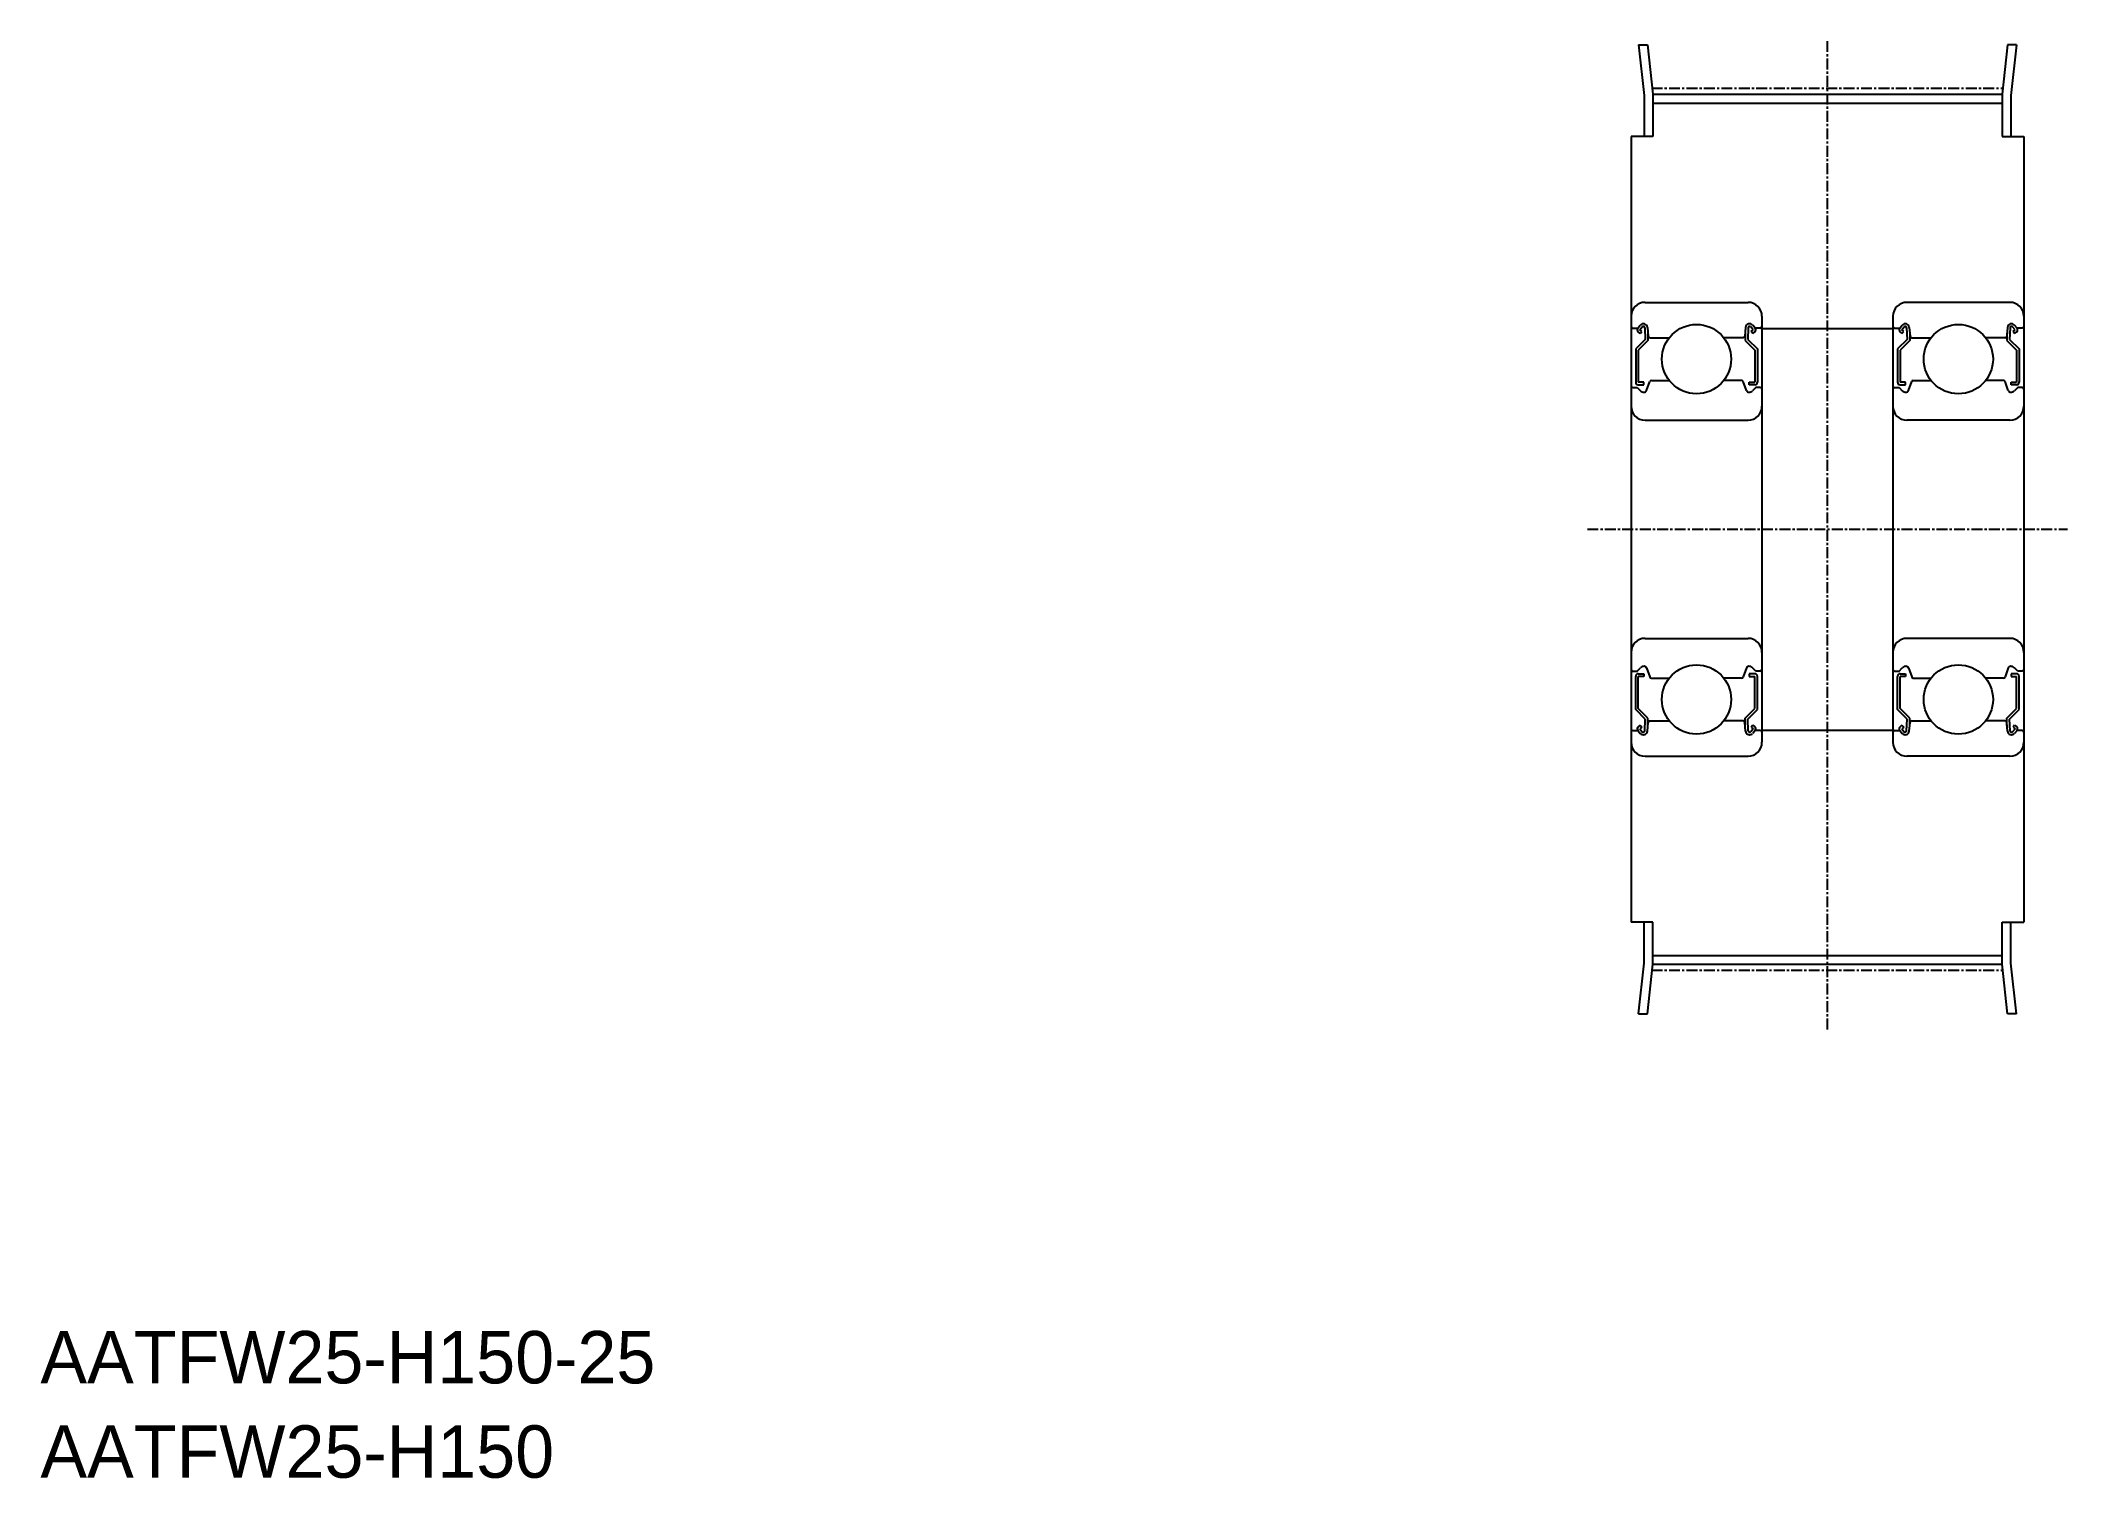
# Model space of a CAD drawing. Extents: x -286 to -54, y -61 to 104.
import ezdxf

# ---------------------------------------------------------------- set-up
doc = ezdxf.new("R2010")
doc.units = 0
doc.linetypes.add('CENTER', pattern=[2, 1.25, -0.25, 0.25, -0.25])
doc.layers.get('0').update_dxf_attribs({"linetype": 'CONTINUOUS'})
doc.layers.add('CENTER', color=1, linetype='CENTER')

msp = doc.modelspace()

# ---------------------------------------------------------------- linework, layer by layer
for p, q in [((-102.91, 103.36), (-102.25, 97.58)), ((-102.91, 103.36), (-101.88, 103.36)), ((-101.88, 103.36), (-101.25, 97.71)), ((-60.62, 103.36), (-61.25, 97.71)), ((-59.59, 103.36), (-60.62, 103.36)), ((-59.59, 103.36), (-60.25, 97.58)), ((-102.25, 97.58), (-102.25, 92.86)), ((-101.25, 97.71), (-61.25, 97.71)), ((-101.25, 97.71), (-101.25, 92.86)), ((-61.25, 97.71), (-61.25, 92.86)), ((-60.25, 97.58), (-60.25, 92.86)), ((-101.25, 96.7), (-61.25, 96.7)), ((-103.75, 92.86), (-103.75, 37.86)), ((-101.25, 92.86), (-103.75, 92.86)), ((-61.25, 92.86), (-58.75, 92.86)), ((-58.75, 92.86), (-58.75, 37.86)), ((-103.75, 72.26), (-103.75, 23.46)), ((-102.15, 73.86), (-90.35, 73.86)), ((-88.75, 72.26), (-88.75, 23.46)), ((-73.75, 72.26), (-73.75, 23.46)), ((-60.35, 73.86), (-72.15, 73.86)), ((-58.75, 72.26), (-58.75, 23.46)), ((-103.55, 70.91), (-102.97, 70.91)), ((-102.97, 70.91), (-102.69, 71.25)), ((-102.71, 70.3), (-102.93, 70.49)), ((-102.74, 70.72), (-102.46, 71.06)), ((-102.51, 70.53), (-102.74, 70.72)), ((-102.71, 70.3), (-102.51, 70.53)), ((-102.18, 70.96), (-102.12, 69.62)), ((-101.88, 70.99), (-101.79, 70)), ((-101.82, 70.34), (-101.82, 69.49)), ((-101.59, 69.81), (-99.37, 69.81)), ((-90.91, 69.81), (-93.13, 69.81)), ((-90.62, 70.99), (-90.71, 70)), ((-90.68, 70.34), (-90.68, 69.49)), ((-90.33, 70.96), (-90.38, 69.62)), ((-89.76, 70.72), (-90.04, 71.06)), ((-89.99, 70.53), (-89.76, 70.72)), ((-89.8, 70.3), (-89.99, 70.53)), ((-89.53, 70.91), (-89.81, 71.25)), ((-89.8, 70.3), (-89.57, 70.49)), ((-88.95, 70.91), (-89.53, 70.91)), ((-73.55, 70.91), (-72.97, 70.91)), ((-72.97, 70.91), (-72.69, 71.25)), ((-72.71, 70.3), (-72.93, 70.49)), ((-72.74, 70.72), (-72.46, 71.06)), ((-72.51, 70.53), (-72.74, 70.72)), ((-72.71, 70.3), (-72.51, 70.53)), ((-72.18, 70.96), (-72.12, 69.62)), ((-71.88, 70.99), (-71.79, 70)), ((-71.82, 70.34), (-71.82, 69.49)), ((-71.59, 69.81), (-69.37, 69.81)), ((-60.91, 69.81), (-63.13, 69.81)), ((-60.62, 70.99), (-60.71, 70)), ((-60.68, 70.34), (-60.68, 69.49)), ((-60.33, 70.96), (-60.38, 69.62)), ((-59.76, 70.72), (-60.04, 71.06)), ((-59.99, 70.53), (-59.76, 70.72)), ((-59.8, 70.3), (-59.99, 70.53)), ((-59.53, 70.91), (-59.81, 71.25)), ((-59.8, 70.3), (-59.57, 70.49)), ((-58.95, 70.91), (-59.53, 70.91)), ((-102.12, 69.62), (-103.22, 68.52)), ((-103.22, 68.52), (-103.22, 64.71)), ((-101.82, 69.49), (-102.92, 68.39)), ((-102.92, 68.39), (-102.92, 64.71)), ((-90.68, 69.49), (-89.58, 68.39)), ((-90.38, 69.62), (-89.28, 68.52)), ((-89.58, 68.39), (-89.58, 64.71)), ((-89.28, 68.52), (-89.28, 64.71)), ((-72.12, 69.62), (-73.22, 68.52)), ((-73.22, 68.52), (-73.22, 64.71)), ((-71.82, 69.49), (-72.92, 68.39)), ((-72.92, 68.39), (-72.92, 64.71)), ((-60.68, 69.49), (-59.58, 68.39)), ((-60.38, 69.62), (-59.28, 68.52)), ((-59.58, 68.39), (-59.58, 64.71)), ((-59.28, 68.52), (-59.28, 64.71)), ((-103.55, 64.11), (-103.05, 64.11)), ((-103.05, 64.11), (-102.68, 63.74)), ((-102.3, 64.71), (-102.92, 64.71)), ((-102.92, 64.41), (-102.3, 64.41)), ((-102.3, 64.41), (-102.3, 64.71)), ((-101.97, 63.76), (-101.6, 64.78)), ((-101.41, 64.91), (-99.37, 64.91)), ((-91.09, 64.91), (-93.13, 64.91)), ((-90.53, 63.76), (-90.9, 64.78)), ((-90.2, 64.71), (-89.58, 64.71)), ((-90.2, 64.41), (-90.2, 64.71)), ((-89.58, 64.41), (-90.2, 64.41)), ((-89.45, 64.11), (-89.83, 63.74)), ((-88.95, 64.11), (-89.45, 64.11)), ((-73.55, 64.11), (-73.05, 64.11)), ((-73.05, 64.11), (-72.68, 63.74)), ((-72.3, 64.71), (-72.92, 64.71)), ((-72.92, 64.41), (-72.3, 64.41)), ((-72.3, 64.41), (-72.3, 64.71)), ((-71.97, 63.76), (-71.6, 64.78)), ((-71.41, 64.91), (-69.37, 64.91)), ((-61.09, 64.91), (-63.13, 64.91)), ((-60.53, 63.76), (-60.9, 64.78)), ((-60.2, 64.71), (-59.58, 64.71)), ((-60.2, 64.41), (-60.2, 64.71)), ((-59.58, 64.41), (-60.2, 64.41)), ((-59.45, 64.11), (-59.83, 63.74)), ((-58.95, 64.11), (-59.45, 64.11)), ((-103.75, 61.26), (-103.75, 2.86)), ((-58.75, 61.26), (-58.75, 2.86)), ((-102.15, 60.36), (-90.35, 60.36)), ((-60.35, 60.36), (-72.15, 60.36)), ((-102.15, 35.36), (-90.35, 35.36)), ((-60.35, 35.36), (-72.15, 35.36)), ((-103.55, 31.61), (-103.05, 31.61)), ((-103.22, 27.21), (-103.22, 31.01)), ((-103.05, 31.61), (-102.68, 31.99)), ((-102.92, 31.31), (-102.3, 31.31)), ((-102.92, 27.33), (-102.92, 31.01)), ((-102.3, 31.01), (-102.92, 31.01)), ((-102.3, 31.31), (-102.3, 31.01)), ((-101.97, 31.97), (-101.6, 30.95)), ((-101.41, 30.81), (-99.37, 30.81)), ((-91.09, 30.81), (-93.13, 30.81)), ((-90.53, 31.97), (-90.9, 30.95)), ((-89.58, 31.31), (-90.2, 31.31)), ((-90.2, 31.31), (-90.2, 31.01)), ((-90.2, 31.01), (-89.58, 31.01)), ((-89.45, 31.61), (-89.83, 31.99)), ((-89.58, 27.33), (-89.58, 31.01)), ((-88.95, 31.61), (-89.45, 31.61)), ((-89.28, 27.21), (-89.28, 31.01)), ((-73.55, 31.61), (-73.05, 31.61)), ((-73.22, 27.21), (-73.22, 31.01)), ((-73.05, 31.61), (-72.68, 31.99)), ((-72.92, 31.31), (-72.3, 31.31)), ((-72.92, 27.33), (-72.92, 31.01)), ((-72.3, 31.01), (-72.92, 31.01)), ((-72.3, 31.31), (-72.3, 31.01)), ((-71.97, 31.97), (-71.6, 30.95)), ((-71.41, 30.81), (-69.37, 30.81)), ((-61.09, 30.81), (-63.13, 30.81)), ((-60.53, 31.97), (-60.9, 30.95)), ((-59.58, 31.31), (-60.2, 31.31)), ((-60.2, 31.31), (-60.2, 31.01)), ((-60.2, 31.01), (-59.58, 31.01)), ((-59.45, 31.61), (-59.83, 31.99)), ((-59.58, 27.33), (-59.58, 31.01)), ((-58.95, 31.61), (-59.45, 31.61)), ((-59.28, 27.21), (-59.28, 31.01)), ((-102.12, 26.11), (-103.22, 27.21)), ((-101.82, 26.23), (-102.92, 27.33)), ((-102.18, 24.77), (-102.12, 26.11)), ((-101.88, 24.73), (-101.79, 25.73)), ((-101.82, 25.39), (-101.82, 26.23)), ((-101.59, 25.91), (-99.37, 25.91)), ((-90.91, 25.91), (-93.13, 25.91)), ((-90.62, 24.73), (-90.71, 25.73)), ((-90.68, 26.23), (-89.58, 27.33)), ((-90.68, 25.39), (-90.68, 26.23)), ((-90.38, 26.11), (-89.28, 27.21)), ((-90.33, 24.77), (-90.38, 26.11)), ((-72.12, 26.11), (-73.22, 27.21)), ((-71.82, 26.23), (-72.92, 27.33)), ((-72.18, 24.77), (-72.12, 26.11)), ((-71.88, 24.73), (-71.79, 25.73)), ((-71.82, 25.39), (-71.82, 26.23)), ((-71.59, 25.91), (-69.37, 25.91)), ((-60.91, 25.91), (-63.13, 25.91)), ((-60.62, 24.73), (-60.71, 25.73)), ((-60.68, 26.23), (-59.58, 27.33)), ((-60.68, 25.39), (-60.68, 26.23)), ((-60.38, 26.11), (-59.28, 27.21)), ((-60.33, 24.77), (-60.38, 26.11)), ((-103.55, 24.81), (-102.97, 24.81)), ((-102.97, 24.81), (-102.69, 24.48)), ((-102.71, 25.43), (-102.93, 25.24)), ((-102.51, 25.2), (-102.74, 25.01)), ((-102.74, 25.01), (-102.46, 24.67)), ((-102.71, 25.43), (-102.51, 25.2)), ((-89.76, 25.01), (-90.04, 24.67)), ((-89.8, 25.43), (-89.99, 25.2)), ((-89.99, 25.2), (-89.76, 25.01)), ((-89.53, 24.81), (-89.81, 24.48)), ((-89.8, 25.43), (-89.57, 25.24)), ((-88.95, 24.81), (-89.53, 24.81)), ((-73.55, 24.81), (-72.97, 24.81)), ((-72.97, 24.81), (-72.69, 24.48)), ((-72.71, 25.43), (-72.93, 25.24)), ((-72.51, 25.2), (-72.74, 25.01)), ((-72.74, 25.01), (-72.46, 24.67)), ((-72.71, 25.43), (-72.51, 25.2)), ((-59.76, 25.01), (-60.04, 24.67)), ((-59.8, 25.43), (-59.99, 25.2)), ((-59.99, 25.2), (-59.76, 25.01)), ((-59.53, 24.81), (-59.81, 24.48)), ((-59.8, 25.43), (-59.57, 25.24)), ((-58.95, 24.81), (-59.53, 24.81)), ((-102.15, 21.86), (-90.35, 21.86)), ((-99.2, 21.86), (-99.2, 21.86)), ((-96.25, 21.86), (-96.25, 21.86)), ((-60.35, 21.86), (-72.15, 21.86)), ((-66.25, 21.86), (-66.25, 21.86)), ((-63.3, 21.86), (-63.3, 21.86)), ((-101.25, 2.86), (-103.75, 2.86)), ((-102.25, -1.85), (-102.25, 2.86)), ((-101.25, -1.98), (-101.25, 2.86)), ((-61.25, 2.86), (-58.75, 2.86)), ((-61.25, -1.98), (-61.25, 2.86)), ((-60.25, -1.85), (-60.25, 2.86)), ((-102.91, -7.64), (-102.25, -1.85)), ((-101.88, -7.64), (-101.25, -1.98)), ((-101.25, -0.97), (-61.25, -0.97)), ((-101.25, -1.98), (-61.25, -1.98)), ((-60.62, -7.64), (-61.25, -1.98)), ((-59.59, -7.64), (-60.25, -1.85)), ((-102.91, -7.64), (-101.88, -7.64)), ((-59.59, -7.64), (-60.62, -7.64))]:
    msp.add_line(p, q)
at = {"color": 7, "linetype": 'CONTINUOUS'}
for p, q in [((-88.75, 70.86), (-73.75, 70.86)), ((-88.75, 24.86), (-73.75, 24.86))]:
    msp.add_line(p, q, dxfattribs=at)
for centre in [(-96.25, 67.36), (-66.25, 67.36), (-96.25, 28.36), (-66.25, 28.36)]:
    msp.add_circle(centre, 3.97)
for centre, radius, start, end in [((-102.15, 72.26), 1.6, 90, 180), ((-90.35, 72.26), 1.6, 0, 90), ((-72.15, 72.26), 1.6, 90, 180), ((-60.35, 72.26), 1.6, 0, 90), ((-103.55, 71.11), 0.2, 180, 270), ((-102.74, 70.72), 0.3, 139.9105, 229.9992), ((-102.34, 70.95), 0.46, 4.9869, 139.9105), ((-102.34, 70.95), 0.16, 2.3754, 139.9946), ((-101.59, 70.01), 0.2, 184.9869, 270), ((-90.91, 70.01), 0.2, 270, 355.0131), ((-90.17, 70.95), 0.46, 40.0895, 175.0131), ((-90.17, 70.95), 0.16, 40.0054, 177.6246), ((-89.76, 70.72), 0.3, 310.0008, 40.0895), ((-88.95, 71.11), 0.2, 270, 0), ((-73.55, 71.11), 0.2, 180, 270), ((-72.74, 70.72), 0.3, 139.9105, 229.9992), ((-72.34, 70.95), 0.46, 4.9869, 139.9105), ((-72.34, 70.95), 0.16, 2.3754, 139.9946), ((-71.59, 70.01), 0.2, 184.9869, 270), ((-60.91, 70.01), 0.2, 270, 355.0131), ((-60.17, 70.95), 0.46, 40.0895, 175.0131), ((-60.17, 70.95), 0.16, 40.0054, 177.6246), ((-59.76, 70.72), 0.3, 310.0008, 40.0895), ((-58.95, 71.11), 0.2, 270, 0), ((-103.55, 63.91), 0.2, 90, 180), ((-102.92, 64.71), 0.3, 180, 270), ((-102.25, 64.16), 0.6, 225.0023, 272.8279), ((-102.25, 63.86), 0.3, 265.4914, 340.0304), ((-101.41, 64.71), 0.2, 90, 160.0304), ((-91.09, 64.71), 0.2, 19.9696, 90), ((-90.25, 63.86), 0.3, 199.9696, 274.5086), ((-90.25, 64.16), 0.6, 267.1721, 314.9977), ((-89.58, 64.71), 0.3, 270, 0), ((-88.95, 63.91), 0.2, 0, 90), ((-73.55, 63.91), 0.2, 90, 180), ((-72.92, 64.71), 0.3, 180, 270), ((-72.25, 64.16), 0.6, 225.0023, 272.8279), ((-72.25, 63.86), 0.3, 265.4914, 340.0304), ((-71.41, 64.71), 0.2, 90, 160.0304), ((-61.09, 64.71), 0.2, 19.9696, 90), ((-60.25, 63.86), 0.3, 199.9696, 274.5086), ((-60.25, 64.16), 0.6, 267.1721, 314.9977), ((-59.58, 64.71), 0.3, 270, 0), ((-58.95, 63.91), 0.2, 0, 90), ((-102.15, 61.96), 1.6, 180, 270), ((-90.35, 61.96), 1.6, 270, 0), ((-72.15, 61.96), 1.6, 180, 270), ((-60.35, 61.96), 1.6, 270, 0), ((-102.15, 33.76), 1.6, 90, 180), ((-90.35, 33.76), 1.6, 0, 90), ((-72.15, 33.76), 1.6, 90, 180), ((-60.35, 33.76), 1.6, 0, 90), ((-103.55, 31.81), 0.2, 180, 270), ((-102.92, 31.01), 0.3, 90, 180), ((-102.25, 31.56), 0.6, 87.1721, 134.9977), ((-102.25, 31.86), 0.3, 19.9696, 94.5086), ((-101.41, 31.01), 0.2, 199.9696, 270), ((-91.09, 31.01), 0.2, 270, 340.0304), ((-90.25, 31.86), 0.3, 85.4914, 160.0304), ((-90.25, 31.56), 0.6, 45.0023, 92.8279), ((-89.58, 31.01), 0.3, 0, 90), ((-88.95, 31.81), 0.2, 270, 0), ((-73.55, 31.81), 0.2, 180, 270), ((-72.92, 31.01), 0.3, 90, 180), ((-72.25, 31.56), 0.6, 87.1721, 134.9977), ((-72.25, 31.86), 0.3, 19.9696, 94.5086), ((-71.41, 31.01), 0.2, 199.9696, 270), ((-61.09, 31.01), 0.2, 270, 340.0304), ((-60.25, 31.86), 0.3, 85.4914, 160.0304), ((-60.25, 31.56), 0.6, 45.0023, 92.8279), ((-59.58, 31.01), 0.3, 0, 90), ((-58.95, 31.81), 0.2, 270, 0), ((-101.59, 25.71), 0.2, 90, 175.0131), ((-90.91, 25.71), 0.2, 4.9869, 90), ((-71.59, 25.71), 0.2, 90, 175.0131), ((-60.91, 25.71), 0.2, 4.9869, 90), ((-103.55, 24.61), 0.2, 90, 180), ((-102.15, 23.46), 1.6, 180, 270), ((-102.74, 25.01), 0.3, 130.0008, 220.0895), ((-102.34, 24.77), 0.46, 220.0895, 355.0131), ((-102.34, 24.77), 0.16, 220.0054, 357.6246), ((-90.17, 24.77), 0.46, 184.9869, 319.9105), ((-90.35, 23.46), 1.6, 270, 0), ((-90.17, 24.77), 0.16, 182.3754, 319.9946), ((-89.76, 25.01), 0.3, 319.9105, 49.9992), ((-88.95, 24.61), 0.2, 0, 90), ((-73.55, 24.61), 0.2, 90, 180), ((-72.15, 23.46), 1.6, 180, 270), ((-72.74, 25.01), 0.3, 130.0008, 220.0895), ((-72.34, 24.77), 0.46, 220.0895, 355.0131), ((-72.34, 24.77), 0.16, 220.0054, 357.6246), ((-60.17, 24.77), 0.46, 184.9869, 319.9105), ((-60.35, 23.46), 1.6, 270, 0), ((-60.17, 24.77), 0.16, 182.3754, 319.9946), ((-59.76, 25.01), 0.3, 319.9105, 49.9992), ((-58.95, 24.61), 0.2, 0, 90)]:
    msp.add_arc(centre, radius, start, end)
at = {"layer": 'CENTER', "color": 1, "linetype": 'CENTER'}
for p, q in [((-81.25, -9.45), (-81.25, 103.86)), ((-101.4, 98.39), (-61.1, 98.39)), ((-108.75, 47.86), (-53.75, 47.86)), ((-101.4, -2.67), (-61.1, -2.67))]:
    msp.add_line(p, q, dxfattribs=at)

# ---------------------------------------------------------------- texts
at = {"color": 7, "linetype": 'CONTINUOUS'}
for s, p in [('AATFW25-H150-25', (-285.99, -50)), ('AATFW25-H150', (-285.99, -60.81))]:
    msp.add_text(s, height=6, dxfattribs=at).set_placement(p)

doc.saveas('drawing.dxf')
